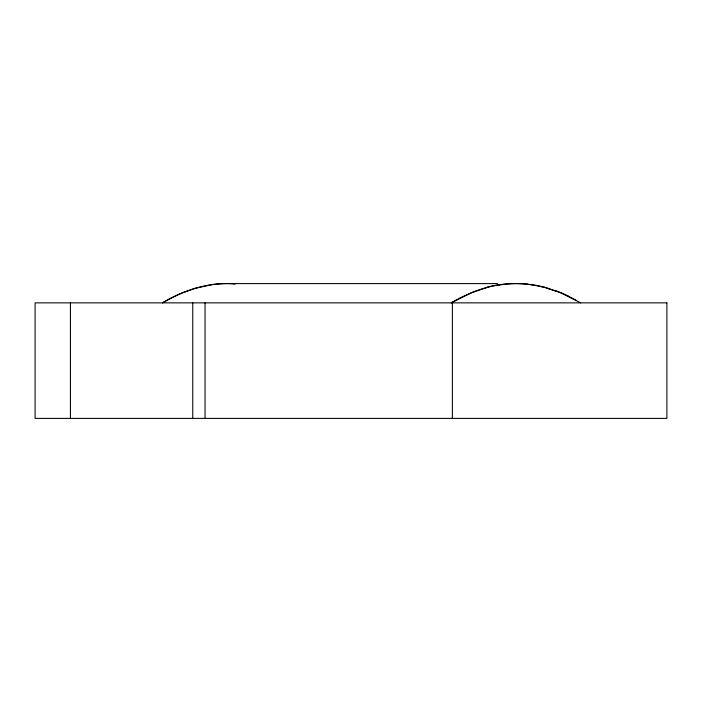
<?xml version="1.0" encoding="UTF-8"?>
<svg xmlns="http://www.w3.org/2000/svg" width="702" height="702" viewBox="0 0 702 702"><rect width="100%" height="100%" fill="white"/><g stroke="black" fill="none" stroke-linecap="round" stroke-linejoin="round"><path stroke-width="1.05" d="M170.586 298.35L162.495 302.86C177.141 294.138 193.243 287.601 210.126 284.942A340.531 193.006 -89.9 0 1 234.679 283.819M487.627 287.285L471.446 292.708L451.228 302.86A389.11 220.489 90 0 1 462.03 296.972L474.306 291.576A356.844 202.264 89.9 0 1 486.574 287.566A345.349 195.639 -90 0 1 498.85 284.942M211.039 284.81L194.858 288.417L182.722 292.708A374.824 212.162 -89.8 0 0 170.604 298.455M235.302 283.608L497.551 283.608M544.261 287.285L560.442 292.708L580.668 302.86M568.392 296.244L576.579 300.5M452.369 302.86L452.369 418.401M205.037 302.86L205.037 418.401M192.76 302.86L192.76 418.401M70.428 302.86L70.428 418.401M556.142 290.874A368.559 208.977 -89.8 0 1 568.418 296.068M547.929 288.39A359.617 203.72 -90 0 1 556.107 291.128M535.67 285.319A348.578 197.49 -90 0 1 547.946 288.197M487.609 287.074A342.111 193.717 89.8 0 1 544.243 287.46M527.483 284.213A342.927 194.322 -89.9 0 1 535.67 285.389M498.859 285.117A339.759 192.506 -89.7 0 1 527.492 284.108M211.03 284.731A340.531 192.91 89.9 0 1 235.302 283.933M666.9 302.86L35.1 302.86L35.1 418.401L666.9 418.401L666.9 302.86"/></g></svg>
